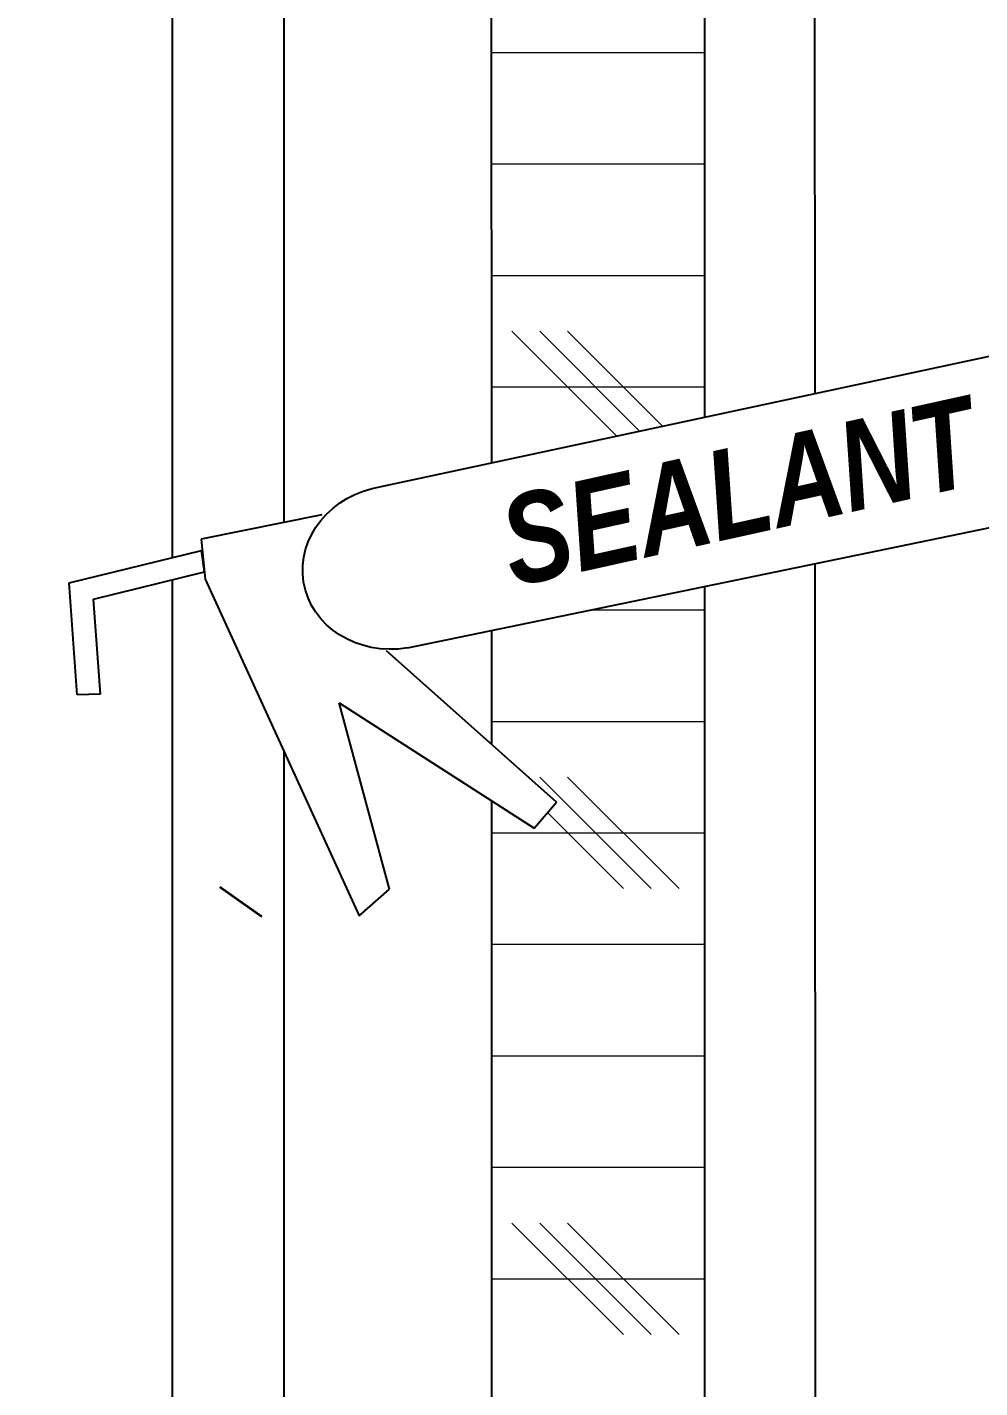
# Model space of a CAD drawing. Header units: inches. Extents: x -20.7 to 76.3, y -55.2 to 19.1.
# Drawn here: x 50.965 to 52.033, y -29.209 to -27.683 of the extents above; entities that cross this region are included whole.
import ezdxf

# ---------------------------------------------------------------- set-up
doc = ezdxf.new("R2010")
doc.units = ezdxf.units.IN
doc.header["$MEASUREMENT"] = 0
doc.linetypes.add('AI-Linetype-51', pattern=[0.375113, 0.250075, -0.125038])
for name, color, linetype, lineweight in [('.ATI-DETAIL', 7, 'Continuous', 0), ('.ATI-HATCH', 7, 'Continuous', 0), ('G-ANNO-TTLB', 7, 'Continuous', 0), ('TYVEK', 7, 'Continuous', 0), ('X-REF - TRACED', 7, 'Continuous', 0)]:
    doc.layers.add(name, color=color, linetype=linetype, lineweight=lineweight)

# ---------------------------------------------------------------- blocks, each defined once
blk = doc.blocks.new('Block_669')
at = {"layer": '.ATI-HATCH'}
for points, knots in [([(51.7238, -28.1199), (51.7238, -28.1199), (51.4854, -28.171), (51.4854, -28.171), (51.4854, -28.171), (51.483, -24.5881), (51.483, -24.5881), (51.483, -24.5881), (51.9545, -24.8585), (51.9545, -24.8585), (51.9545, -24.8585), (51.7241, -24.9948), (51.7241, -24.9948), (51.7241, -24.9948), (51.7238, -24.9946), (51.7238, -24.9946), (51.7238, -24.9946), (51.7238, -28.1199), (51.7238, -28.1199)], [0, 0, 0, 0, 1, 1, 1, 2, 2, 2, 3, 3, 3, 4, 4, 4, 5, 5, 5, 6, 6, 6, 6]), ([(51.4856, -28.5505), (51.4856, -28.5505), (51.5328, -28.5808), (51.5328, -28.5808), (51.5328, -28.5808), (51.5581, -28.5516), (51.5581, -28.5516), (51.5581, -28.5516), (51.4856, -28.4871), (51.4856, -28.4871), (51.4856, -28.4871), (51.4856, -28.3871), (51.4856, -28.3871), (51.4856, -28.3871), (51.4856, -28.3593), (51.4856, -28.3593), (51.4856, -28.3593), (51.7238, -28.3101), (51.7238, -28.3101), (51.7238, -28.3101), (51.7238, -30.5127), (51.7238, -30.5127), (51.7238, -30.5127), (51.4856, -30.376), (51.4856, -30.376), (51.4856, -30.376), (51.4856, -28.5505), (51.4856, -28.5505)], [0, 0, 0, 0, 1, 1, 1, 2, 2, 2, 3, 3, 3, 4, 4, 4, 5, 5, 5, 6, 6, 6, 7, 7, 7, 8, 8, 8, 9, 9, 9, 9])]:
    blk.add_open_spline(points, degree=3, knots=knots, dxfattribs=at)
at = {"layer": '.ATI-HATCH', "color": 8, "lineweight": 0, "true_color": 0x808080}
for points in [[(51.4851, -27.7109), (51.4851, -27.7109), (51.7238, -27.7109), (51.7238, -27.7109)], [(51.4852, -27.8359), (51.4852, -27.8359), (51.7238, -27.8359), (51.7238, -27.8359)], [(51.4853, -27.961), (51.4853, -27.961), (51.7238, -27.961), (51.7238, -27.961)], [(51.6254, -28.141), (51.6254, -28.141), (51.5079, -28.0235), (51.5079, -28.0235)], [(51.6511, -28.1355), (51.6511, -28.1355), (51.5392, -28.0235), (51.5392, -28.0235)], [(51.6769, -28.1299), (51.6769, -28.1299), (51.5704, -28.0235), (51.5704, -28.0235)], [(51.4854, -28.086), (51.4854, -28.086), (51.7238, -28.086), (51.7238, -28.086)], [(51.5978, -28.3361), (51.5978, -28.3361), (51.7238, -28.3361), (51.7238, -28.3361)], [(51.4856, -28.4611), (51.4856, -28.4611), (51.7238, -28.4611), (51.7238, -28.4611)], [(51.6642, -28.6487), (51.6642, -28.6487), (51.5392, -28.5237), (51.5392, -28.5237)], [(51.6955, -28.6487), (51.6955, -28.6487), (51.5704, -28.5237), (51.5704, -28.5237)], [(51.633, -28.6487), (51.633, -28.6487), (51.5478, -28.5635), (51.5478, -28.5635)], [(51.4856, -28.5862), (51.4856, -28.5862), (51.7238, -28.5862), (51.7238, -28.5862)], [(51.4856, -28.7112), (51.4856, -28.7112), (51.7238, -28.7112), (51.7238, -28.7112)], [(51.4856, -28.8362), (51.4856, -28.8362), (51.7238, -28.8362), (51.7238, -28.8362)], [(51.4856, -28.9613), (51.4856, -28.9613), (51.7238, -28.9613), (51.7238, -28.9613)], [(51.633, -29.1488), (51.633, -29.1488), (51.5079, -29.0238), (51.5079, -29.0238)], [(51.6642, -29.1488), (51.6642, -29.1488), (51.5392, -29.0238), (51.5392, -29.0238)], [(51.6955, -29.1488), (51.6955, -29.1488), (51.5704, -29.0238), (51.5704, -29.0238)], [(51.4856, -29.0863), (51.4856, -29.0863), (51.7238, -29.0863), (51.7238, -29.0863)]]:
    blk.add_open_spline(points, degree=3, dxfattribs=at)

msp = doc.modelspace()

# ---------------------------------------------------------------- hatches: boundary and pattern name
at = {"layer": 'G-ANNO-TTLB', "true_color": 0xff00ff, "transparency": 33554687}
h = msp.add_hatch(color=6, dxfattribs=at)
edge = h.paths.add_edge_path()
edge.add_spline(control_points=[(71.8573, -54.9456), (71.8573, -54.9456), (31.1572, -54.9456), (31.1572, -54.9456), (31.1572, -54.9456), (31.1572, -20.8103), (31.1572, -20.8103), (31.1572, -20.8103), (71.8573, -20.8103), (71.8573, -20.8103), (71.8573, -20.8103), (71.8573, -54.9456), (71.8573, -54.9456)], knot_values=[0, 0, 0, 0, 1, 1, 1, 2, 2, 2, 3, 3, 3, 4, 4, 4, 4], degree=3, periodic=0)
edge = h.paths.add_edge_path()
edge.add_spline(control_points=[(31.2823, -20.9353), (31.2823, -20.9353), (31.2823, -54.8205), (31.2823, -54.8205), (31.2823, -54.8205), (71.7322, -54.8205), (71.7322, -54.8205), (71.7322, -54.8205), (71.7322, -20.9353), (71.7322, -20.9353), (71.7322, -20.9353), (31.2823, -20.9353), (31.2823, -20.9353)], knot_values=[0, 0, 0, 0, 1, 1, 1, 2, 2, 2, 3, 3, 3, 4, 4, 4, 4], degree=3, periodic=0)
edge.add_line((31.2823, -20.9353), (31.2823, -20.9353))

# ---------------------------------------------------------------- linework, layer by layer
at = {"layer": '.ATI-DETAIL', "color": 1, "lineweight": 35, "true_color": 0xff0000}
msp.add_line((51.1804, -28.6466), (51.2277, -28.6799), dxfattribs=at)
at = {"layer": 'G-ANNO-TTLB'}
for points in [[(71.8573, -54.9456), (71.8573, -54.9456), (31.1572, -54.9456), (31.1572, -54.9456), (31.1572, -54.9456), (31.1572, -20.8103), (31.1572, -20.8103), (31.1572, -20.8103), (71.8573, -20.8103), (71.8573, -20.8103), (71.8573, -20.8103), (71.8573, -54.9456), (71.8573, -54.9456)], [(31.2823, -20.9353), (31.2823, -20.9353), (31.2823, -54.8205), (31.2823, -54.8205), (31.2823, -54.8205), (71.7322, -54.8205), (71.7322, -54.8205), (71.7322, -54.8205), (71.7322, -20.9353), (71.7322, -20.9353), (71.7322, -20.9353), (31.2823, -20.9353), (31.2823, -20.9353)]]:
    msp.add_open_spline(points, degree=3, knots=[0, 0, 0, 0, 1, 1, 1, 2, 2, 2, 3, 3, 3, 4, 4, 4, 4], dxfattribs=at)
at = {"layer": 'TYVEK', "color": 33, "lineweight": 25, "true_color": 0xcc9966}
for p, q in [((51.4854, -28.171), (51.483, -24.5877)), ((51.1272, -24.6527), (51.1272, -28.2777)), ((51.1272, -24.6527), (51.1272, -28.2777)), ((51.2522, -24.7244), (51.2522, -28.238)), ((51.7238, -24.9949), (51.7238, -28.1199)), ((51.8463, -25.0651), (51.8476, -28.0933)), ((51.8477, -28.2844), (51.8489, -30.8532)), ((51.1272, -28.3023), (51.1272, -30.4394)), ((51.1272, -28.3023), (51.1272, -30.4394)), ((51.7238, -28.3101), (51.7238, -30.7815)), ((51.4856, -28.4871), (51.4856, -28.3593)), ((51.2522, -28.4941), (51.2522, -30.511)), ((51.4856, -30.376), (51.4856, -28.5505))]:
    msp.add_line(p, q, dxfattribs=at)
at = {"layer": 'TYVEK', "color": 1, "lineweight": 25, "true_color": 0xff0000}
for p, q in [((51.3616, -28.1976), (52.1922, -28.0194)), ((51.3911, -28.3788), (52.2279, -28.2058)), ((51.295, -28.2294), (51.1598, -28.2566)), ((51.1598, -28.2566), (51.1642, -28.3017)), ((51.0116, -28.3058), (51.1601, -28.2696)), ((51.1634, -28.2934), (51.1601, -28.2696)), ((51.0389, -28.3239), (51.1634, -28.2934)), ((51.0208, -28.4315), (51.0116, -28.3058)), ((51.1642, -28.3017), (51.3369, -28.6791)), ((51.0468, -28.4307), (51.0389, -28.3239)), ((51.5581, -28.5516), (51.3673, -28.3821)), ((51.0468, -28.4307), (51.0208, -28.4315)), ((51.3706, -28.6492), (51.3143, -28.4405)), ((51.3143, -28.4405), (51.5328, -28.5808)), ((51.5328, -28.5808), (51.5581, -28.5516)), ((51.3369, -28.6791), (51.3706, -28.6492))]:
    msp.add_line(p, q, dxfattribs=at)
at = {"layer": 'TYVEK', "color": 18, "linetype": 'AI-Linetype-51', "lineweight": 60, "true_color": 0x000000}
msp.add_lwpolyline([(51.9276, -29.1967)], dxfattribs=at)
at = {"layer": 'TYVEK', "color": 1, "lineweight": 25, "true_color": 0xff0000}
msp.add_open_spline([(51.3911, -28.3788), (51.3348, -28.388), (51.2826, -28.3549), (51.2744, -28.3048), (51.2663, -28.2548), (51.3053, -28.2067), (51.3616, -28.1976)], degree=3, knots=[0, 0, 0, 0, 1, 1, 1, 2, 2, 2, 2], dxfattribs=at)
at = {"layer": 'X-REF - TRACED', "color": 1, "lineweight": 25, "true_color": 0xff0000}
for p, q in [((51.3616, -28.1976), (52.1922, -28.0194)), ((51.3911, -28.3788), (52.2279, -28.2058)), ((51.295, -28.2294), (51.1598, -28.2566)), ((51.1598, -28.2566), (51.1642, -28.3017)), ((51.0116, -28.3058), (51.1601, -28.2696)), ((51.1634, -28.2934), (51.1601, -28.2696)), ((51.0389, -28.3239), (51.1634, -28.2934)), ((51.0208, -28.4315), (51.0116, -28.3058)), ((51.1642, -28.3017), (51.3369, -28.6791)), ((51.0468, -28.4307), (51.0389, -28.3239)), ((51.5581, -28.5516), (51.3673, -28.3821)), ((51.0468, -28.4307), (51.0208, -28.4315)), ((51.3706, -28.6492), (51.3143, -28.4405)), ((51.3143, -28.4405), (51.5328, -28.5808)), ((51.5328, -28.5808), (51.5581, -28.5516)), ((51.3369, -28.6791), (51.3706, -28.6492))]:
    msp.add_line(p, q, dxfattribs=at)
msp.add_open_spline([(51.3911, -28.3788), (51.3348, -28.388), (51.2826, -28.3549), (51.2744, -28.3048), (51.2663, -28.2548), (51.3053, -28.2067), (51.3616, -28.1976)], degree=3, knots=[0, 0, 0, 0, 1, 1, 1, 2, 2, 2, 2], dxfattribs=at)

# ---------------------------------------------------------------- block references
at = {"layer": '.ATI-HATCH'}
msp.add_blockref('Block_669', (0, 0), dxfattribs=at)

# ---------------------------------------------------------------- texts
at = {"layer": 'TYVEK', "insert": (51.5097, -28.3118), "char_height": 0.2, "attachment_point": 7, "rotation": 12.493}
msp.add_mtext('\\C252;\\c8684676;\\FArial Narrow Bold Italic|b1|i1|c1;\\H0.100246;\\W0.994518;SEALANT', dxfattribs=at)

doc.saveas('drawing.dxf')
